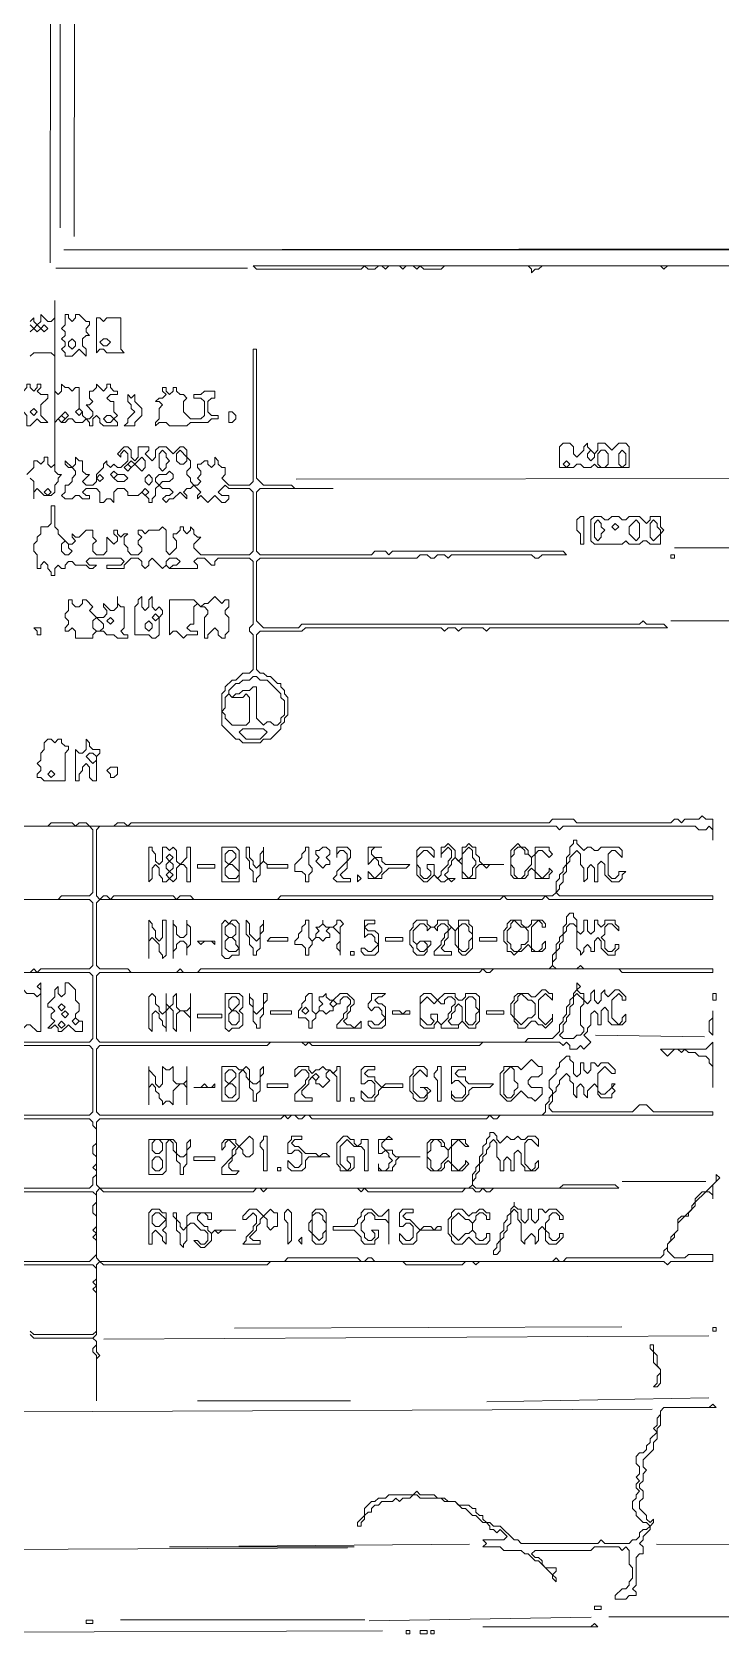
# Model space of a CAD drawing. Extents: x 10 to 1971, y 10 to 1392.
# Drawn here: x 282.5 to 480.4, y 15 to 475.1 of the extents above; entities that cross this region are included whole.
import ezdxf

# ---------------------------------------------------------------- set-up
doc = ezdxf.new("R2010")
doc.units = 0
for name, color, linetype, lineweight in [('TEXT_FALLBACK_OUTLINE', 2, 'Continuous', 0), ('TRACE_CURVE', 6, 'Continuous', 0), ('TRACE_STRAIGHT', 5, 'Continuous', 0), ('TRACE_TEXT_SYMBOL', 6, 'Continuous', 0)]:
    doc.layers.add(name, color=color, linetype=linetype, lineweight=lineweight)

msp = doc.modelspace()

# ---------------------------------------------------------------- linework, layer by layer
at = {"layer": 'TEXT_FALLBACK_OUTLINE', "color": 2}
for points in [[(292, 394), (292, 391), (291, 390), (292, 389), (292, 388), (291, 387), (292, 386), (292, 385), (291, 384), (292, 383), (292, 382), (294, 382), (296, 384), (298, 382), (298, 384), (297, 385), (297, 387), (298, 388), (299, 388), (298, 389), (298, 390), (299, 391), (299, 392), (298, 392), (296, 394), (295, 394), (295, 393), (294, 392), (293, 393), (293, 394)], [(293, 386), (294, 387), (295, 386), (295, 385), (294, 384), (293, 385)], [(281, 374), (281, 373), (280, 372), (280, 366), (281, 365), (281, 362), (282, 362), (284, 364), (285, 363), (287, 363), (285, 365), (285, 368), (287, 370), (287, 371), (285, 371), (284, 372), (285, 373), (285, 374), (284, 374), (284, 373), (283, 372), (282, 373), (282, 374)], [(282, 366), (283, 367), (284, 366), (283, 365)], [(435, 357), (434, 356), (434, 350), (438, 350), (439, 351), (440, 351), (441, 350), (443, 350), (444, 351), (445, 350), (454, 350), (454, 356), (453, 357), (451, 357), (449, 355), (447, 357), (445, 357), (445, 355), (444, 354), (442, 356), (442, 357), (441, 356), (441, 355), (439, 353), (438, 354), (438, 356), (437, 357)], [(442, 354), (443, 355), (444, 354), (444, 353), (443, 352), (442, 353)], [(445, 354), (446, 355), (447, 355), (448, 354), (448, 351), (447, 350), (446, 350), (445, 351)], [(451, 354), (452, 355), (453, 354), (453, 351), (452, 350), (451, 351)], [(435, 351), (436, 352), (437, 351), (436, 350)], [(440, 336), (439, 335), (439, 332), (440, 331), (440, 328), (441, 328), (441, 336)], [(444, 336), (443, 335), (443, 329), (444, 328), (452, 328), (453, 329), (454, 328), (457, 328), (458, 329), (459, 329), (460, 328), (463, 328), (463, 331), (464, 332), (463, 333), (463, 336), (460, 336), (460, 335), (459, 334), (457, 336), (454, 336), (453, 335), (452, 335), (451, 336), (449, 336), (448, 335), (447, 335), (446, 336)], [(444, 334), (445, 335), (446, 334), (446, 333), (447, 332), (446, 331), (446, 330), (445, 329), (444, 330)], [(449, 333), (450, 334), (451, 333), (450, 332)], [(456, 335), (457, 334), (457, 330), (456, 329), (454, 331), (454, 333)], [(460, 334), (461, 335), (462, 334), (462, 333), (463, 332), (463, 331), (461, 329), (460, 330)], [(466, 325), (467, 325), (467, 324), (466, 324)], [(307, 313), (307, 310), (306, 309), (305, 309), (303, 311), (303, 310), (304, 309), (304, 308), (303, 307), (301, 307), (299, 309), (300, 310), (298, 312), (297, 312), (297, 311), (296, 310), (295, 310), (294, 311), (294, 312), (293, 312), (293, 309), (292, 308), (292, 307), (293, 306), (293, 305), (292, 304), (292, 303), (293, 303), (294, 304), (295, 303), (295, 301), (300, 301), (300, 302), (301, 303), (303, 303), (304, 302), (306, 302), (307, 301), (310, 301), (310, 302), (309, 302), (308, 303), (309, 304), (309, 310), (308, 310), (307, 311)], [(314, 313), (313, 312), (313, 311), (312, 310), (312, 302), (316, 302), (317, 301), (318, 301), (319, 302), (319, 307), (320, 308), (320, 309), (319, 310), (318, 309), (317, 310), (317, 313), (316, 312), (316, 310), (315, 309), (314, 310)], [(335, 313), (333, 311), (332, 311), (331, 310), (329, 312), (322, 312), (322, 302), (323, 303), (324, 303), (326, 301), (327, 302), (330, 302), (330, 303), (328, 303), (327, 304), (328, 305), (329, 305), (329, 310), (330, 311), (331, 310), (332, 310), (333, 309), (333, 308), (332, 307), (332, 301), (333, 301), (333, 302), (335, 304), (336, 303), (336, 302), (337, 301), (338, 301), (338, 302), (339, 303), (339, 307), (338, 308), (338, 309), (339, 310), (339, 312), (338, 312), (337, 311)], [(283, 304), (284, 303), (284, 302), (285, 302), (285, 304)], [(300, 306), (301, 307), (303, 305), (303, 304), (302, 303), (301, 303), (300, 304)], [(304, 306), (305, 307), (306, 306), (305, 305)], [(315, 305), (316, 306), (317, 305), (317, 304), (316, 303), (315, 304)], [(317, 307), (318, 308), (319, 307), (318, 306)], [(287, 272), (286, 271), (286, 269), (285, 268), (285, 266), (284, 265), (285, 264), (285, 263), (284, 262), (284, 261), (285, 261), (286, 260), (292, 260), (292, 268), (293, 269), (293, 270), (292, 270), (291, 271), (291, 272), (290, 272), (289, 271), (288, 272)], [(298, 272), (298, 269), (297, 268), (296, 268), (295, 269), (295, 260), (296, 260), (296, 262), (297, 263), (297, 264), (298, 265), (299, 264), (299, 261), (300, 260), (301, 260), (301, 267), (302, 268), (302, 269), (300, 269), (299, 270), (299, 271)], [(298, 267), (299, 268), (300, 268), (301, 267), (301, 266), (300, 265)], [(287, 262), (288, 263), (289, 262), (288, 261)], [(305, 264), (304, 263), (305, 262), (305, 261), (306, 261), (307, 262), (307, 264)], [(316, 241), (316, 231), (317, 232), (317, 235), (318, 236), (319, 235), (319, 233), (320, 232), (320, 231), (321, 231), (322, 232), (323, 231), (324, 232), (324, 235), (325, 236), (326, 236), (327, 235), (327, 231), (328, 231), (328, 241), (327, 241), (327, 238), (325, 236), (324, 237), (324, 240), (323, 241), (322, 240), (321, 241), (320, 241), (320, 237), (319, 236), (318, 237), (318, 239), (317, 240), (317, 241)], [(337, 241), (337, 231), (342, 231), (342, 240), (341, 241)], [(338, 239), (339, 240), (340, 240), (341, 239), (341, 238), (339, 236), (338, 237)], [(344, 241), (344, 238), (345, 237), (345, 235), (346, 234), (346, 231), (347, 231), (347, 232), (348, 233), (348, 236), (349, 237), (350, 236), (350, 235), (356, 235), (356, 236), (350, 236), (349, 237), (349, 241), (349, 240), (348, 239), (348, 236), (347, 235), (346, 236), (346, 237), (345, 238), (345, 241)], [(361, 241), (361, 240), (360, 239), (360, 238), (358, 236), (358, 234), (360, 234), (361, 233), (361, 231), (362, 231), (362, 233), (363, 234), (363, 235), (362, 236), (362, 241)], [(366, 241), (365, 240), (364, 240), (364, 239), (365, 238), (364, 237), (366, 235), (367, 236), (368, 236), (368, 237), (367, 238), (368, 239), (368, 240), (367, 241)], [(370, 241), (370, 238), (370, 239), (371, 240), (372, 240), (373, 239), (373, 237), (370, 234), (370, 233), (369, 232), (370, 231), (374, 231), (374, 232), (372, 232), (371, 233), (373, 235), (373, 237), (374, 238), (374, 240), (373, 241)], [(379, 241), (379, 236), (381, 238), (382, 237), (382, 236), (383, 235), (383, 234), (381, 232), (379, 234), (379, 232), (383, 232), (383, 233), (385, 235), (390, 235), (391, 236), (384, 236), (383, 237), (383, 238), (381, 238), (380, 239), (380, 240), (381, 241), (383, 241)], [(408, 241), (409, 240), (409, 238), (410, 237), (410, 236), (409, 235), (409, 233), (408, 232), (406, 234), (406, 239)], [(422, 242), (420, 240), (420, 233), (421, 232), (424, 232), (425, 233), (425, 234), (426, 235), (427, 234), (427, 232), (431, 232), (431, 233), (432, 234), (431, 235), (431, 234), (429, 232), (427, 234), (427, 239), (428, 240), (429, 240), (431, 238), (432, 239), (431, 240), (431, 241), (427, 241), (427, 239), (426, 238), (425, 239), (425, 240), (424, 241), (423, 241)], [(421, 240), (422, 241), (423, 241), (424, 240), (424, 239), (425, 239), (426, 238), (426, 236), (424, 234), (424, 233), (423, 232), (422, 232), (421, 233), (421, 235), (420, 236), (420, 238), (421, 239)], [(321, 238), (322, 239), (323, 238), (322, 237)], [(321, 236), (322, 237), (323, 236), (323, 235), (322, 234), (321, 235)], [(330, 236), (330, 235), (335, 235), (335, 236)], [(338, 235), (339, 236), (340, 236), (342, 234), (342, 233), (341, 232), (339, 232), (338, 233)], [(321, 233), (322, 234), (323, 233), (322, 232)], [(376, 233), (376, 231), (377, 232)], [(316, 220), (316, 209), (316, 214), (317, 215), (319, 213), (319, 211), (320, 210), (320, 209), (321, 210), (321, 220), (320, 220), (320, 215), (319, 214), (318, 215), (318, 217), (317, 218), (317, 219)], [(323, 220), (323, 209), (323, 211), (324, 212), (324, 213), (325, 214), (326, 214), (327, 213), (327, 210), (327, 212), (328, 213), (328, 218), (327, 219), (327, 220), (327, 216), (326, 215), (325, 215), (324, 216), (324, 218), (323, 219)], [(338, 220), (337, 219), (337, 210), (338, 209), (339, 209), (340, 210), (342, 210), (342, 219), (341, 220), (340, 220), (339, 219)], [(338, 218), (339, 219), (340, 219), (341, 218), (341, 216), (340, 215), (339, 215), (338, 216)], [(344, 220), (344, 216), (345, 215), (345, 213), (346, 212), (346, 210), (347, 210), (347, 211), (348, 212), (348, 216), (349, 217), (349, 220), (349, 219), (348, 218), (348, 215), (347, 214), (345, 216), (345, 219)], [(361, 220), (361, 219), (360, 218), (360, 217), (359, 216), (359, 215), (358, 214), (358, 213), (360, 213), (361, 212), (361, 210), (362, 210), (362, 212), (363, 213), (363, 214), (364, 215), (365, 215), (366, 214), (367, 215), (368, 215), (368, 216), (367, 217), (368, 218), (369, 218), (371, 216), (371, 214), (370, 213), (370, 212), (371, 211), (371, 210), (371, 218), (372, 219), (371, 220), (370, 220), (370, 219), (369, 218), (367, 218), (366, 219), (366, 220), (366, 219), (365, 218), (364, 218), (365, 217), (364, 216), (364, 215), (363, 214), (362, 215), (362, 220)], [(378, 220), (378, 215), (379, 216), (380, 216), (381, 215), (381, 214), (382, 213), (380, 211), (379, 211), (378, 212), (377, 212), (377, 211), (378, 210), (381, 210), (382, 211), (382, 216), (381, 217), (379, 217), (378, 218), (379, 219), (381, 219), (381, 220)], [(405, 218), (406, 219), (407, 219), (408, 218), (408, 217), (409, 216), (409, 215), (408, 214), (408, 212), (407, 211), (406, 211), (405, 212)], [(420, 220), (419, 219), (419, 218), (418, 217), (418, 214), (419, 213), (419, 211), (420, 211), (421, 210), (422, 211), (423, 211), (425, 213), (426, 212), (426, 211), (429, 211), (430, 212), (430, 214), (429, 213), (429, 212), (428, 211), (427, 211), (426, 212), (426, 218), (428, 220), (429, 219), (429, 218), (430, 218), (430, 219), (429, 220), (426, 220), (426, 219), (425, 218), (424, 218), (423, 219), (423, 220)], [(420, 219), (421, 220), (423, 218), (424, 218), (425, 217), (425, 214), (424, 213), (423, 213), (423, 212), (422, 211), (421, 211), (420, 212), (420, 213), (419, 214), (419, 217), (420, 218)], [(330, 214), (331, 213), (332, 214), (334, 214), (335, 213), (335, 214)], [(338, 214), (339, 215), (340, 215), (341, 214), (341, 213), (342, 212), (341, 211), (339, 211), (338, 212)], [(351, 215), (350, 214), (356, 214), (356, 215)], [(384, 215), (384, 214), (389, 214), (389, 215)], [(393, 213), (394, 214), (395, 214), (396, 213), (396, 212), (395, 211), (394, 211), (393, 212)], [(411, 215), (411, 214), (416, 214), (416, 215)], [(374, 211), (374, 210), (375, 210), (375, 211)], [(280, 202), (280, 201), (279, 200), (278, 200), (278, 198), (277, 197), (277, 195), (278, 194), (278, 189), (279, 189), (280, 188), (280, 189), (281, 190), (282, 190), (284, 188), (285, 188), (285, 202), (284, 201), (285, 200), (285, 199), (284, 198), (283, 199), (281, 199), (280, 200)], [(292, 202), (292, 199), (291, 198), (290, 199), (290, 201), (289, 200), (289, 198), (287, 196), (287, 195), (288, 195), (289, 194), (288, 193), (288, 192), (289, 191), (287, 189), (288, 189), (289, 190), (290, 189), (290, 188), (291, 188), (293, 190), (295, 188), (297, 188), (297, 191), (296, 191), (295, 192), (295, 193), (296, 194), (296, 196), (295, 197), (295, 200), (293, 202)], [(317, 199), (316, 198), (316, 189), (317, 188), (317, 193), (318, 194), (319, 193), (319, 192), (320, 191), (320, 190), (321, 189), (321, 188), (321, 194), (322, 195), (323, 194), (323, 189), (324, 188), (324, 193), (325, 194), (326, 194), (328, 192), (328, 188), (328, 199), (328, 195), (327, 194), (325, 194), (324, 195), (324, 199), (323, 198), (323, 196), (322, 195), (321, 196), (321, 199), (321, 194), (320, 193), (319, 194), (319, 195), (318, 196), (318, 198)], [(338, 199), (338, 189), (339, 188), (340, 189), (342, 189), (343, 190), (343, 193), (342, 194), (343, 195), (343, 198), (342, 199)], [(339, 197), (340, 198), (341, 198), (342, 197), (342, 196), (340, 194), (339, 195)], [(345, 199), (345, 196), (346, 195), (346, 191), (347, 190), (347, 189), (348, 189), (348, 192), (349, 193), (349, 196), (350, 197), (350, 199), (349, 199), (349, 195), (347, 193), (346, 194), (346, 197), (345, 198)], [(362, 199), (361, 198), (361, 197), (360, 196), (360, 195), (359, 194), (359, 192), (361, 192), (362, 191), (362, 189), (363, 189), (363, 191), (364, 192), (364, 193), (365, 194), (366, 194), (367, 193), (368, 194), (369, 194), (369, 195), (370, 196), (371, 196), (371, 197), (372, 198), (373, 198), (374, 197), (374, 196), (373, 195), (373, 194), (372, 193), (372, 192), (370, 190), (370, 189), (377, 189), (377, 191), (375, 189), (374, 190), (373, 190), (372, 191), (373, 192), (373, 193), (374, 194), (374, 195), (375, 196), (375, 197), (373, 199), (371, 199), (369, 197), (368, 197), (367, 198), (367, 199), (366, 198), (365, 198), (365, 197), (366, 196), (365, 195), (365, 194), (364, 193), (363, 194), (363, 199)], [(380, 199), (380, 197), (379, 196), (379, 195), (380, 194), (381, 195), (382, 195), (383, 194), (383, 193), (384, 192), (382, 190), (381, 190), (380, 191), (379, 191), (379, 190), (380, 189), (383, 189), (384, 190), (384, 195), (383, 196), (382, 196), (381, 197), (382, 198), (383, 198), (384, 199)], [(395, 199), (394, 198), (394, 190), (395, 189), (398, 189), (398, 190), (399, 191), (400, 190), (400, 189), (405, 189), (405, 190), (406, 191), (408, 189), (410, 189), (410, 190), (411, 191), (411, 198), (410, 199), (407, 199), (407, 198), (406, 197), (405, 197), (404, 198), (404, 199), (401, 199), (399, 197), (397, 199)], [(396, 198), (398, 196), (399, 197), (400, 196), (401, 196), (401, 197), (402, 198), (403, 198), (404, 197), (404, 196), (403, 195), (403, 194), (402, 193), (402, 192), (400, 190), (399, 191), (399, 193), (397, 193), (397, 192), (398, 191), (397, 190), (396, 190), (394, 192), (394, 196)], [(407, 197), (408, 198), (409, 198), (410, 197), (410, 195), (411, 194), (410, 193), (410, 191), (409, 190), (408, 190), (407, 191)], [(429, 200), (427, 198), (426, 198), (425, 199), (422, 199), (421, 198), (421, 197), (420, 196), (420, 193), (421, 192), (421, 191), (422, 190), (422, 189), (424, 189), (426, 191), (427, 191), (428, 190), (429, 190), (430, 189), (432, 191), (432, 193), (432, 192), (430, 190), (428, 192), (428, 197), (430, 199), (432, 197), (432, 199), (431, 199), (430, 200)], [(422, 198), (423, 199), (425, 197), (426, 197), (427, 196), (427, 193), (426, 192), (425, 192), (423, 190), (421, 192), (421, 196), (422, 197)], [(290, 195), (291, 196), (292, 195), (291, 194)], [(291, 193), (292, 194), (293, 193), (292, 192)], [(339, 193), (340, 194), (341, 194), (342, 193), (342, 191), (341, 190), (340, 190), (339, 191)], [(351, 194), (351, 193), (357, 193), (357, 194)], [(360, 194), (361, 195), (362, 194), (361, 193)], [(368, 196), (369, 197), (370, 196), (369, 195)], [(386, 194), (386, 193), (391, 193), (391, 194), (390, 194), (389, 193), (388, 194)], [(404, 195), (405, 196), (406, 195), (406, 191), (405, 190), (403, 190), (402, 191), (403, 192), (403, 193), (404, 194)], [(413, 194), (413, 193), (418, 193), (418, 194)], [(290, 190), (291, 191), (292, 190), (291, 189)], [(294, 191), (295, 192), (296, 191), (295, 190)], [(330, 193), (337, 193), (337, 192), (330, 192)], [(478, 185), (476, 183), (463, 183), (465, 181), (467, 183), (468, 183), (469, 182), (470, 183), (471, 182), (473, 182), (474, 181), (476, 181), (477, 180), (477, 179), (478, 178), (478, 172)], [(426, 180), (423, 177), (422, 178), (418, 178), (418, 177), (417, 176), (417, 170), (419, 168), (420, 168), (423, 171), (425, 169), (426, 169), (427, 168), (429, 170), (429, 172), (426, 172), (425, 173), (425, 174), (426, 175), (428, 175), (429, 176), (429, 178), (428, 178)], [(316, 178), (316, 167), (316, 172), (317, 173), (318, 172), (318, 171), (319, 170), (319, 169), (320, 168), (320, 167), (321, 168), (322, 168), (323, 167), (323, 171), (325, 173), (326, 173), (327, 172), (327, 167), (327, 178), (327, 174), (326, 173), (324, 173), (323, 174), (323, 178), (322, 177), (321, 177), (320, 178), (320, 173), (319, 172), (318, 173), (318, 175), (316, 177)], [(337, 178), (337, 168), (341, 168), (342, 169), (342, 176), (343, 177), (344, 176), (344, 175), (345, 174), (345, 172), (346, 171), (346, 168), (347, 168), (347, 170), (348, 171), (348, 175), (349, 176), (349, 178), (348, 177), (348, 174), (347, 173), (346, 173), (345, 174), (345, 177), (344, 178), (343, 177), (342, 177), (341, 178)], [(338, 176), (339, 177), (340, 177), (341, 176), (341, 175), (339, 173), (338, 174)], [(359, 178), (358, 177), (358, 175), (360, 177), (361, 177), (362, 176), (362, 175), (361, 174), (361, 173), (358, 170), (358, 168), (363, 168), (363, 169), (361, 169), (360, 170), (360, 171), (362, 173), (362, 174), (363, 175), (364, 174), (364, 173), (365, 173), (366, 172), (368, 174), (367, 175), (367, 176), (368, 177), (370, 175), (370, 168), (371, 168), (371, 178), (370, 178), (370, 177), (369, 176), (368, 177), (367, 177), (366, 178), (365, 177), (364, 177), (363, 176), (362, 177), (362, 178)], [(363, 175), (364, 176), (365, 175), (364, 174)], [(378, 178), (377, 177), (377, 173), (378, 173), (379, 174), (380, 174), (381, 173), (381, 170), (380, 169), (379, 169), (377, 171), (377, 169), (378, 168), (381, 168), (381, 169), (382, 170), (382, 171), (383, 172), (389, 172), (389, 173), (384, 173), (383, 172), (381, 174), (381, 175), (379, 175), (378, 176), (379, 177), (381, 177), (381, 178)], [(393, 178), (392, 177), (392, 176), (391, 175), (391, 171), (392, 170), (392, 169), (393, 168), (395, 168), (396, 169), (396, 170), (397, 171), (396, 172), (394, 172), (395, 172), (396, 171), (396, 170), (395, 169), (394, 169), (392, 171), (392, 175), (394, 177), (396, 175), (396, 177), (395, 178)], [(399, 178), (399, 177), (398, 176), (398, 175), (399, 174), (399, 168), (400, 168), (400, 178)], [(403, 178), (403, 173), (404, 174), (405, 174), (407, 172), (407, 170), (406, 169), (404, 169), (403, 170), (403, 171), (403, 169), (404, 168), (406, 168), (408, 170), (408, 171), (409, 172), (414, 172), (415, 173), (408, 173), (407, 174), (407, 175), (405, 175), (404, 176), (405, 177), (407, 177), (407, 178)], [(420, 178), (421, 177), (421, 174), (422, 173), (422, 172), (421, 171), (421, 170), (420, 169), (419, 169), (418, 170), (418, 176)], [(332, 173), (331, 172), (329, 172), (335, 172), (335, 173), (334, 172), (333, 172)], [(338, 172), (339, 173), (340, 173), (341, 172), (341, 170), (340, 169), (339, 169), (338, 170)], [(350, 173), (350, 172), (356, 172), (356, 173)], [(374, 169), (374, 168), (375, 168), (375, 169)], [(316, 157), (316, 147), (320, 147), (321, 148), (321, 156), (322, 157), (323, 156), (323, 154), (324, 153), (324, 151), (325, 150), (325, 147), (326, 147), (326, 149), (327, 150), (327, 154), (328, 155), (328, 157), (327, 156), (327, 153), (326, 152), (325, 152), (324, 153), (324, 156), (323, 157)], [(317, 156), (318, 157), (319, 157), (320, 156), (320, 154), (319, 153), (318, 153), (317, 154)], [(345, 158), (342, 155), (341, 156), (341, 157), (338, 157), (337, 156), (337, 154), (338, 155), (338, 156), (339, 157), (341, 155), (340, 154), (340, 152), (337, 149), (337, 147), (341, 147), (342, 148), (340, 148), (339, 149), (339, 150), (340, 151), (340, 152), (341, 153), (341, 154), (342, 155), (343, 154), (343, 153), (344, 152), (345, 152), (346, 153), (346, 157)], [(349, 158), (349, 157), (348, 156), (348, 155), (349, 154), (349, 148), (350, 148), (350, 158)], [(357, 158), (357, 157), (356, 156), (356, 153), (357, 153), (358, 154), (359, 154), (360, 153), (360, 150), (359, 149), (358, 149), (356, 151), (356, 149), (357, 148), (360, 148), (361, 149), (361, 151), (362, 152), (368, 152), (367, 153), (366, 153), (365, 152), (364, 153), (361, 153), (359, 155), (358, 155), (357, 156), (358, 157), (360, 157), (360, 158)], [(372, 158), (370, 156), (370, 150), (371, 149), (371, 148), (374, 148), (375, 149), (375, 152), (373, 152), (373, 151), (374, 150), (374, 149), (373, 148), (371, 150), (371, 155), (373, 157), (375, 155), (377, 155), (378, 154), (378, 148), (379, 148), (379, 157), (377, 157), (377, 156), (376, 155), (375, 156), (375, 157), (374, 157), (373, 158)], [(385, 158), (384, 157), (382, 157), (382, 153), (383, 153), (384, 154), (385, 153), (385, 152), (386, 151), (385, 150), (385, 149), (384, 148), (383, 148), (382, 149), (382, 150), (382, 148), (386, 148), (386, 149), (387, 150), (387, 151), (388, 152), (394, 152), (387, 152), (386, 153), (386, 154), (384, 154), (383, 155), (383, 156), (384, 157), (386, 157)], [(397, 157), (396, 156), (396, 149), (397, 148), (400, 148), (401, 149), (401, 150), (402, 151), (403, 150), (403, 148), (406, 148), (408, 150), (407, 151), (407, 150), (405, 148), (403, 150), (403, 155), (405, 157), (407, 155), (408, 155), (407, 156), (407, 157), (403, 157), (403, 155), (402, 154), (401, 155), (401, 156), (400, 157)], [(397, 156), (398, 157), (399, 157), (400, 156), (400, 155), (401, 155), (402, 154), (402, 152), (400, 150), (400, 149), (399, 148), (398, 148), (397, 149), (397, 151), (396, 152), (396, 153), (397, 154)], [(317, 151), (318, 152), (319, 152), (320, 151), (320, 149), (319, 148), (318, 148), (317, 149)], [(329, 152), (329, 151), (335, 151), (335, 152)], [(353, 149), (353, 148), (354, 148), (354, 149)], [(317, 137), (316, 136), (316, 127), (317, 127), (317, 130), (318, 131), (320, 129), (320, 128), (321, 127), (321, 130), (320, 131), (321, 132), (321, 136), (320, 136), (319, 137)], [(317, 135), (318, 136), (319, 136), (321, 134), (319, 132), (318, 132), (317, 133)], [(323, 136), (323, 135), (324, 134), (324, 131), (325, 130), (325, 127), (326, 126), (326, 127), (327, 128), (327, 132), (328, 133), (329, 133), (331, 131), (332, 131), (333, 130), (333, 128), (332, 127), (331, 127), (330, 128), (329, 128), (331, 126), (332, 126), (334, 128), (334, 130), (335, 131), (336, 130), (337, 131), (341, 131), (335, 131), (334, 130), (333, 131), (333, 132), (332, 132), (330, 134), (330, 135), (331, 136), (332, 136), (333, 135), (333, 134), (334, 134), (334, 136), (328, 136), (327, 135), (327, 132), (326, 131), (325, 132), (325, 133), (324, 134), (324, 136)], [(345, 137), (343, 135), (343, 134), (344, 134), (346, 136), (347, 135), (347, 133), (346, 132), (346, 131), (344, 129), (344, 128), (343, 127), (348, 127), (348, 128), (346, 128), (345, 129), (347, 131), (347, 132), (348, 133), (348, 134), (349, 135), (350, 134), (350, 132), (351, 131), (352, 132), (353, 132), (353, 136), (352, 136), (351, 137), (349, 135), (347, 137)], [(356, 137), (355, 136), (355, 134), (356, 133), (356, 127), (357, 128), (357, 136)], [(364, 137), (363, 136), (363, 134), (362, 133), (362, 131), (363, 130), (363, 128), (364, 127), (366, 127), (367, 128), (367, 136), (366, 137)], [(363, 135), (364, 136), (365, 136), (366, 135), (366, 134), (367, 133), (367, 131), (366, 130), (366, 129), (365, 128), (363, 130)], [(378, 137), (377, 136), (377, 135), (376, 134), (376, 133), (375, 132), (369, 132), (369, 131), (375, 131), (377, 129), (377, 128), (378, 127), (381, 127), (381, 128), (382, 129), (382, 131), (380, 131), (381, 130), (381, 129), (380, 128), (379, 128), (378, 129), (378, 130), (377, 131), (377, 133), (378, 134), (378, 135), (379, 136), (380, 136), (381, 135), (381, 134), (384, 134), (385, 133), (385, 127), (385, 137), (383, 135), (382, 135), (380, 137)], [(389, 137), (388, 136), (388, 132), (389, 132), (390, 133), (391, 133), (392, 132), (392, 129), (391, 128), (390, 128), (388, 130), (388, 128), (389, 127), (392, 127), (393, 128), (393, 130), (394, 131), (400, 131), (400, 132), (399, 132), (398, 131), (397, 132), (395, 132), (394, 131), (391, 134), (390, 134), (389, 135), (390, 136), (392, 136), (392, 137)], [(404, 137), (403, 136), (403, 135), (402, 134), (402, 130), (403, 129), (403, 128), (404, 127), (406, 127), (408, 129), (410, 127), (413, 127), (414, 128), (414, 130), (413, 130), (413, 129), (412, 128), (411, 128), (410, 129), (410, 130), (409, 131), (409, 133), (410, 134), (410, 135), (411, 136), (412, 136), (413, 135), (413, 134), (414, 134), (414, 136), (413, 136), (412, 137), (411, 137), (410, 136), (409, 136), (408, 135), (406, 137)], [(405, 136), (407, 134), (408, 134), (409, 133), (409, 131), (408, 130), (407, 130), (405, 128), (403, 130), (403, 134)], [(360, 129), (359, 128), (360, 127)]]:
    msp.add_lwpolyline(points, close=True, dxfattribs=at)
for points in [[(402, 242), (401, 241), (400, 241), (400, 238), (400, 239), (402, 241), (403, 240), (403, 238), (402, 237), (402, 236), (400, 234), (400, 233), (399, 232), (398, 233), (398, 236), (396, 236), (396, 235), (397, 234), (397, 233), (396, 232), (395, 232), (394, 233), (394, 235), (393, 236), (393, 238), (395, 240), (396, 240), (398, 238), (398, 240), (397, 241), (394, 241), (393, 240), (393, 233), (395, 231), (396, 231), (398, 233), (400, 231), (401, 231), (402, 232), (403, 231), (404, 232), (402, 232), (401, 233), (402, 234), (402, 235), (403, 236), (403, 237), (404, 238), (406, 236), (406, 232), (410, 232), (410, 235), (411, 236), (412, 236), (413, 235), (414, 236), (418, 236), (412, 236), (411, 237), (411, 238), (410, 239), (410, 241), (409, 241), (408, 242)], [(408, 242), (407, 241), (406, 241), (406, 238), (405, 237), (404, 238), (404, 240), (402, 242)], [(393, 220), (392, 219), (392, 218), (391, 217), (391, 213), (392, 212), (392, 211), (393, 210), (395, 210), (396, 211), (396, 212), (397, 213), (397, 214), (394, 214), (393, 213), (392, 214), (392, 217), (394, 219), (395, 219), (396, 218), (396, 217), (397, 218), (398, 218), (399, 217), (399, 218), (400, 219), (401, 219), (402, 218), (402, 217), (401, 216), (401, 215), (400, 214), (400, 213), (398, 211), (398, 210), (403, 210), (403, 211), (401, 211), (400, 212), (401, 213), (401, 214), (402, 215), (402, 217), (403, 218), (404, 217), (404, 213), (405, 212), (405, 211), (406, 210), (407, 210), (409, 212), (409, 218), (408, 219), (408, 220), (405, 220), (405, 218), (404, 217), (402, 219), (402, 220), (399, 220), (399, 219), (398, 218), (397, 218), (396, 219)], [(396, 219), (396, 220), (393, 220)], [(421, 139), (421, 138), (420, 137), (420, 136), (419, 135), (419, 134), (418, 133), (418, 131), (417, 130), (417, 128), (416, 127), (416, 126), (415, 125), (415, 124), (416, 124), (417, 125), (417, 128), (418, 129), (418, 130), (419, 131), (419, 132), (420, 133), (420, 136), (421, 137), (422, 136), (422, 134), (423, 133), (423, 128), (424, 127), (424, 128), (426, 130), (427, 129), (427, 127), (428, 128), (428, 131), (429, 132), (430, 131), (430, 128), (431, 127), (433, 127), (435, 129), (435, 130), (434, 130), (434, 129), (433, 128), (432, 128), (431, 129), (431, 130), (430, 131), (430, 133), (431, 134), (431, 135), (432, 136), (433, 136), (434, 135), (434, 134), (435, 134), (435, 135), (433, 137), (431, 137), (430, 136), (429, 137), (428, 137), (428, 134)], [(428, 134), (427, 133), (426, 134), (426, 137), (425, 137), (425, 134), (424, 133), (423, 134), (423, 137), (422, 137), (421, 138), (421, 139)]]:
    msp.add_lwpolyline(points, dxfattribs=at)
at = {"layer": 'TRACE_CURVE', "color": 6}
for points in [[(346, 384), (346, 346), (345, 345), (339, 345), (337, 347), (338, 348), (338, 350), (337, 350), (336, 351), (336, 352), (335, 353), (335, 351), (334, 350), (333, 351), (333, 352), (332, 352), (331, 351), (330, 351), (330, 350), (331, 349), (331, 348), (330, 347), (331, 346), (330, 345), (329, 345), (328, 346), (328, 347), (327, 348), (327, 349), (328, 350), (328, 352), (327, 353), (327, 355), (326, 356), (325, 356), (323, 354), (321, 356), (319, 356), (318, 355), (318, 353), (317, 352), (315, 354), (316, 355), (316, 356), (313, 356), (313, 353), (312, 352), (311, 353), (311, 355), (310, 356), (309, 356), (307, 354), (308, 353), (308, 354), (309, 355), (310, 354), (310, 352), (308, 350), (307, 350), (306, 351), (305, 350), (304, 351), (304, 352), (303, 351)], [(355, 286), (354, 287), (354, 288), (353, 288), (351, 290), (350, 290), (349, 291), (348, 291), (347, 292), (347, 302), (348, 303), (360, 303), (361, 304), (400, 304), (401, 303), (402, 304), (404, 304), (405, 303), (406, 304), (412, 304), (413, 303), (414, 304), (465, 304), (464, 305), (459, 305), (458, 306), (457, 305), (360, 305), (359, 304), (349, 304), (347, 306), (347, 323), (348, 324), (393, 324), (394, 325), (396, 325), (397, 324), (398, 324), (399, 325), (401, 325), (402, 324), (403, 325), (426, 325), (427, 324), (428, 324), (429, 325), (436, 325), (435, 326), (386, 326), (385, 325), (384, 326), (381, 326), (380, 325), (348, 325), (347, 326), (347, 343), (348, 344), (369, 344), (358, 344), (357, 345), (349, 345), (347, 347), (347, 384), (346, 384)], [(303, 351), (303, 350), (301, 348), (301, 346), (300, 345), (298, 345), (297, 346), (299, 348), (298, 348), (297, 349), (297, 352), (296, 352), (295, 353), (295, 351), (294, 350), (292, 352), (292, 351), (293, 350), (294, 350), (295, 349), (295, 348), (294, 347), (294, 346), (293, 345), (292, 345), (292, 343), (291, 342), (292, 341), (294, 341), (295, 342), (296, 342), (297, 341), (299, 341), (299, 342), (298, 342), (297, 343), (298, 344), (301, 344), (302, 343), (302, 340), (303, 340), (304, 341), (305, 341), (306, 340), (306, 343), (307, 344), (309, 344), (310, 343), (310, 342), (313, 342), (314, 343), (316, 341), (316, 340), (317, 340), (317, 341), (318, 342), (318, 344), (319, 345), (320, 344), (322, 344), (323, 343), (322, 342), (321, 342), (320, 341)], [(320, 341), (321, 340), (322, 341), (323, 341), (325, 343), (327, 341), (327, 342), (326, 343), (327, 344), (328, 344), (329, 345), (331, 343), (330, 342), (330, 341), (331, 342), (333, 340), (335, 342), (337, 340), (338, 340), (339, 341), (339, 342), (337, 342), (336, 343), (338, 345), (339, 344), (345, 344), (346, 343), (346, 326), (345, 325), (331, 325), (329, 327), (329, 328), (331, 330), (330, 330), (329, 331), (329, 332), (328, 333), (328, 332), (327, 331), (326, 332), (326, 333), (325, 333), (325, 332), (324, 331), (323, 331), (323, 330), (324, 329), (324, 327), (322, 325), (321, 326), (321, 332), (320, 333), (319, 332), (316, 332), (315, 331), (314, 332), (313, 332), (313, 331), (314, 330), (313, 329), (313, 328), (314, 327), (314, 326), (313, 325)], [(313, 325), (311, 325), (310, 326), (310, 327), (309, 328), (309, 330), (310, 331), (309, 331), (308, 330), (307, 331), (307, 332), (306, 332), (306, 331), (307, 330), (307, 329), (306, 328), (304, 330), (304, 326), (303, 325), (301, 325), (300, 326), (300, 328), (301, 329), (300, 330), (300, 332), (298, 332), (296, 330), (295, 330), (294, 331), (294, 330), (295, 329), (294, 328), (293, 328), (290, 331), (290, 332), (289, 333), (289, 339), (288, 339), (288, 334), (287, 333), (285, 333), (285, 331), (284, 330), (284, 329), (283, 328), (283, 326), (284, 325), (284, 321), (285, 321), (285, 322), (286, 323), (287, 322), (287, 321), (288, 320), (288, 319), (289, 319), (289, 321), (290, 322), (291, 321), (292, 321), (292, 322), (293, 323), (294, 323), (295, 322)], [(295, 322), (298, 322), (299, 321), (300, 321), (301, 322), (299, 322), (298, 323), (299, 324), (308, 324), (309, 323), (308, 322), (304, 322), (304, 321), (309, 321), (309, 322), (311, 324), (313, 324), (314, 323), (314, 322), (315, 321), (316, 322), (316, 323), (317, 324), (320, 321), (321, 322), (322, 321), (330, 321), (330, 322), (329, 323), (330, 324), (332, 324), (334, 322), (335, 322), (335, 323), (336, 324), (345, 324), (346, 323), (346, 305), (345, 304), (345, 303), (346, 302), (346, 292), (345, 291), (343, 291), (341, 289), (340, 289), (338, 287), (338, 286), (337, 285), (337, 276), (341, 272), (342, 272), (343, 271), (348, 271), (349, 272), (351, 272), (354, 275), (354, 276), (355, 277), (355, 278), (356, 279), (356, 284), (355, 285), (355, 286)], [(475, 250), (474, 249), (470, 249), (469, 248), (468, 249), (467, 249), (466, 248), (439, 248), (438, 249), (432, 249), (431, 248), (311, 248), (310, 247), (309, 248), (307, 248), (306, 247), (299, 247), (298, 248), (296, 248), (295, 247), (294, 248), (288, 248), (287, 247), (206, 247)], [(434, 246), (435, 247), (473, 247), (474, 246), (476, 246), (477, 247), (478, 246), (478, 243), (478, 249), (476, 249), (475, 250)], [(272, 247), (299, 247), (300, 246), (300, 228), (299, 227), (291, 227), (290, 226), (202, 226)], [(442, 232), (442, 235), (443, 236), (444, 235), (444, 231), (445, 231), (445, 236), (446, 237), (447, 236), (447, 233), (449, 231), (451, 231), (452, 232), (452, 233), (453, 234), (451, 234), (451, 233), (450, 232), (449, 232), (448, 233), (448, 239), (449, 240), (450, 240), (452, 238), (452, 240), (451, 241), (446, 241), (445, 240), (444, 240), (443, 241), (442, 241), (441, 240), (439, 242), (439, 243), (438, 243), (438, 242), (437, 241), (437, 239), (436, 238), (436, 236), (435, 235), (435, 234), (434, 233), (434, 232), (433, 231), (433, 228), (432, 227), (354, 227), (353, 226), (329, 226), (328, 227), (325, 227), (324, 226), (323, 227), (306, 227), (305, 226), (304, 227), (303, 227), (302, 226), (301, 227), (301, 246), (302, 247), (433, 247), (434, 246)], [(447, 220), (447, 219), (446, 218), (445, 219), (445, 220), (444, 220), (444, 217), (443, 216), (442, 217), (442, 220), (441, 220), (441, 217), (440, 216), (439, 217), (439, 220), (438, 221), (438, 222), (437, 222), (436, 221), (436, 219), (435, 218), (435, 216), (434, 215), (434, 214), (433, 213), (433, 211), (432, 210), (432, 207), (431, 206), (331, 206), (330, 205), (326, 205), (325, 206), (324, 205), (311, 205), (310, 206), (302, 206), (301, 207), (301, 225), (302, 226), (417, 226), (418, 227), (419, 226), (429, 226), (430, 227), (431, 226), (478, 226), (478, 227), (434, 227), (433, 228), (434, 229), (434, 230), (435, 231), (435, 233), (436, 234), (436, 236), (437, 237), (437, 238), (439, 240), (440, 239), (440, 236), (441, 235), (441, 231), (442, 232)], [(274, 226), (299, 226), (300, 225), (300, 207), (299, 206), (285, 206), (284, 205), (283, 206), (282, 205)], [(302, 185), (301, 186), (301, 204), (302, 205), (411, 205), (412, 206), (413, 205), (414, 205), (415, 206), (451, 206), (452, 205), (478, 205), (478, 206), (441, 206), (440, 207), (439, 206), (433, 206), (432, 207), (432, 208), (433, 209), (433, 211), (434, 212), (434, 213), (435, 214), (435, 216), (436, 217), (436, 218), (437, 219), (438, 219), (439, 218), (439, 212), (440, 211), (440, 210), (441, 211), (441, 212), (442, 213), (443, 212), (443, 211), (444, 211), (444, 214), (445, 215), (446, 214), (446, 212), (448, 210), (450, 210), (450, 211), (451, 212), (451, 213), (450, 213), (450, 212), (449, 211), (448, 211), (447, 212), (447, 214), (446, 215), (447, 216), (447, 218), (448, 219), (449, 219), (451, 217), (451, 218), (450, 219), (450, 220), (447, 220)], [(440, 184), (441, 183), (443, 185), (441, 187), (442, 188), (442, 189), (443, 190), (443, 193), (444, 194), (445, 193), (445, 190), (446, 190), (446, 194), (447, 195), (448, 194), (448, 191), (449, 190), (452, 190), (453, 191), (453, 193), (452, 192), (452, 191), (451, 190), (449, 192), (449, 197), (451, 199), (452, 198), (452, 197), (453, 197), (453, 198), (451, 200), (450, 200), (448, 198), (447, 199), (447, 200), (446, 199), (446, 197), (445, 196), (444, 197), (444, 200), (443, 199), (443, 197), (442, 196), (441, 197), (441, 199), (440, 199), (439, 200), (440, 201), (439, 202), (439, 200), (438, 199), (438, 198), (437, 197), (437, 196), (436, 195), (436, 193), (435, 192), (435, 191), (434, 190), (434, 188), (432, 186), (425, 186), (424, 185), (302, 185)], [(449, 169), (449, 170), (450, 171), (449, 172), (450, 173), (449, 173), (449, 172), (447, 170), (446, 170), (445, 171), (445, 176), (447, 178), (449, 176), (450, 176), (450, 177), (448, 179), (446, 179), (445, 178), (444, 179), (443, 179), (443, 177), (442, 176), (441, 177), (441, 179), (440, 179), (440, 176), (439, 175), (438, 176), (438, 179), (437, 180), (437, 181), (436, 181), (434, 179), (434, 178), (433, 177), (433, 176), (431, 174), (431, 172), (432, 171), (432, 170), (431, 169), (431, 168), (430, 167), (430, 165), (429, 164), (302, 164), (301, 165), (301, 183), (302, 184), (350, 184), (351, 185), (360, 185), (361, 184), (362, 185), (363, 184), (411, 184), (412, 185), (434, 185), (435, 184), (436, 185), (437, 184), (437, 183), (439, 183), (440, 184)], [(414, 159), (414, 158), (413, 157), (413, 156), (412, 155), (412, 153), (411, 152), (411, 150), (410, 149), (410, 148), (409, 147), (409, 144), (408, 143), (302, 143), (301, 144), (301, 162), (302, 163), (354, 163), (355, 164), (356, 163), (357, 164), (358, 164), (359, 163), (360, 163), (361, 164), (362, 164), (363, 163), (413, 163), (414, 164), (415, 163), (416, 163), (417, 164), (478, 164), (478, 165), (461, 165), (459, 167), (457, 167), (455, 165), (432, 165), (431, 166), (431, 167), (432, 168), (432, 170), (433, 171), (433, 172), (434, 173), (434, 174), (436, 176), (437, 175), (437, 174), (438, 173), (438, 170), (439, 169), (439, 172), (440, 173), (441, 172), (441, 170), (442, 169), (442, 171), (444, 173), (445, 172), (445, 170), (446, 169), (449, 169)], [(202, 163), (299, 163), (300, 162), (300, 161), (301, 160), (301, 156), (300, 155), (300, 153), (301, 152), (301, 150), (300, 149), (301, 148), (301, 147), (300, 146), (300, 144), (299, 143), (259, 143)], [(411, 142), (412, 143), (413, 142), (414, 142), (415, 143), (451, 143), (450, 144), (435, 144), (434, 143), (410, 143), (409, 144), (409, 145), (410, 146), (410, 147), (411, 148), (411, 150), (412, 151), (412, 152), (413, 153), (413, 154), (414, 155), (414, 156), (415, 157), (416, 156), (416, 152), (417, 151), (417, 148), (418, 148), (418, 151), (419, 152), (420, 151), (420, 148), (421, 148), (421, 153), (422, 154), (423, 153), (423, 150), (424, 149), (424, 148), (427, 148), (428, 149), (428, 151), (427, 150), (427, 149), (426, 148), (424, 150), (424, 156), (425, 157), (426, 157), (428, 155), (428, 157), (427, 158), (425, 158), (424, 157), (423, 157), (422, 158), (421, 157), (420, 157), (419, 158), (417, 156), (416, 157), (416, 158), (415, 159), (414, 159)], [(468, 131), (468, 133), (470, 135), (471, 135), (471, 136), (473, 138), (473, 139), (476, 142), (477, 142), (478, 141), (478, 140), (478, 144), (480, 146), (479, 147), (479, 145), (476, 142), (475, 142), (473, 140), (473, 139), (472, 138), (472, 137), (470, 135), (469, 135), (468, 134), (468, 131), (466, 129), (466, 128), (465, 127), (465, 126), (464, 125), (464, 124), (463, 123), (436, 123), (435, 122), (434, 122), (433, 123), (432, 122), (381, 122), (380, 123), (379, 123), (378, 122), (377, 122), (376, 123), (356, 123), (355, 122), (302, 122), (301, 123), (301, 142), (302, 143), (303, 142), (346, 142), (347, 143), (348, 143), (349, 142), (350, 143), (376, 143), (377, 142), (378, 143), (379, 142), (406, 142), (407, 143), (409, 143), (410, 142), (411, 142)], [(282, 101), (283, 100), (300, 100), (301, 99), (301, 98), (300, 97), (300, 96), (301, 95), (301, 82), (301, 94), (302, 95), (301, 96), (301, 99), (300, 100), (301, 101), (301, 121), (302, 122), (303, 121), (350, 121), (351, 122), (389, 122), (390, 121), (406, 121), (407, 122), (409, 122), (410, 121), (411, 122), (464, 122), (465, 121), (466, 122), (478, 122), (478, 124), (471, 124), (470, 123), (467, 123), (465, 125), (465, 127), (467, 129), (467, 130), (468, 131)], [(202, 121), (300, 121), (301, 120), (301, 117), (300, 116), (301, 115), (300, 114), (301, 113), (301, 102), (300, 101), (283, 101), (282, 102)]]:
    msp.add_lwpolyline(points, dxfattribs=at)
for points in [[(319, 354), (320, 355), (321, 354), (321, 353), (322, 352), (321, 351), (321, 350), (320, 349), (319, 350)], [(324, 354), (325, 355), (327, 353), (327, 352), (326, 351), (325, 351), (324, 352)], [(309, 350), (310, 351), (311, 350), (310, 349)], [(310, 351), (311, 352), (312, 351), (311, 350)], [(314, 353), (315, 352), (315, 350), (314, 349), (312, 351)], [(301, 347), (302, 348), (303, 347), (302, 346)], [(305, 348), (306, 349), (307, 348), (306, 347)], [(306, 347), (307, 348), (309, 348), (310, 347), (309, 346), (307, 346)], [(315, 347), (316, 348), (317, 347), (317, 346), (316, 345), (315, 346)], [(321, 348), (322, 349), (323, 348), (323, 347), (322, 346), (320, 346), (319, 345), (318, 346), (318, 347), (319, 348)], [(314, 343), (315, 344), (316, 343), (315, 342)], [(291, 328), (292, 329), (293, 328), (293, 327), (294, 326), (293, 325), (292, 325), (291, 326)], [(321, 323), (322, 324), (324, 324), (325, 323), (324, 322), (323, 322), (322, 321), (321, 322)], [(345, 289), (346, 290), (347, 290), (348, 289), (350, 289), (354, 285), (354, 284), (355, 283), (355, 279), (354, 278), (354, 277), (353, 276), (352, 276), (351, 277), (350, 277), (349, 276), (347, 278), (347, 287), (346, 287), (345, 286), (343, 286), (342, 285), (341, 285), (340, 284), (339, 285), (339, 286), (341, 288), (342, 288), (343, 289)], [(338, 284), (339, 285), (340, 284), (343, 284), (344, 285), (345, 284), (345, 277), (344, 276), (340, 276), (338, 278), (338, 279), (337, 280), (338, 281)], [(342, 274), (343, 275), (349, 275), (350, 274), (348, 272), (344, 272)], [(206, 204), (207, 205), (217, 205), (218, 204), (235, 204), (236, 205), (299, 205), (300, 204), (300, 186), (299, 185), (266, 185), (265, 184), (264, 185), (263, 185), (262, 184), (261, 185), (260, 184), (202, 184), (201, 185), (201, 203), (202, 204)], [(438, 198), (439, 199), (441, 197), (441, 196), (440, 195), (440, 190), (441, 189), (441, 188), (440, 187), (439, 187), (438, 186), (435, 186), (434, 187), (435, 188), (435, 190), (436, 191), (436, 192), (437, 193), (437, 195), (438, 196)], [(201, 183), (202, 184), (299, 184), (300, 183), (300, 165), (299, 164), (266, 164), (265, 163), (264, 164), (263, 164), (262, 163), (202, 163), (201, 164)], [(201, 141), (202, 142), (300, 142), (301, 141), (301, 139), (300, 138), (300, 136), (301, 135), (301, 132), (300, 131), (301, 130), (300, 129), (301, 128), (301, 124), (299, 122), (202, 122), (201, 123)]]:
    msp.add_lwpolyline(points, close=True, dxfattribs=at)
at = {"layer": 'TRACE_STRAIGHT', "color": 5}
for p, q in [((287.71, 408.87), (288.27, 846.37)), ((290.61, 418.88), (290.63, 690.12)), ((294.63, 416.37), (294.86, 591.38)), ((291.62, 412.58), (490.62, 412.6)), ((354.37, 412.62), (490.62, 412.89)), ((355.63, 412.65), (690.63, 412.75)), ((289.37, 407.3), (344.38, 407.28)), ((358.33, 346.68), (539.38, 346.9)), ((467, 327), (541, 327)), ((466, 306), (495, 306)), ((444.37, 186.95), (475.65, 186.49)), ((452, 145), (476, 145)), ((340.62, 102.86), (451.88, 103.17)), ((303.12, 99.72), (476.88, 100.64)), ((276.87, 78.77), (460.63, 79.58)), ((330, 82), (374, 82)), ((413.12, 81.67), (476.87, 82.81)), ((116.89, 38.49), (373.14, 39.72)), ((322, 40), (375, 40)), ((341.85, 40.25), (408.12, 40.82)), ((461.87, 40.75), (539.37, 40.67)), ((307.86, 19.06), (378.13, 19.02)), ((379.36, 18.79), (443.13, 19.83)), ((448.12, 19.94), (719.38, 19.7)), ((114.37, 15.04), (383.13, 15.88))]:
    msp.add_line(p, q, dxfattribs=at)
at = {"layer": 'TRACE_TEXT_SYMBOL', "color": 6}
for points in [[(346, 408), (347, 407), (377, 407), (378, 408), (379, 407), (381, 407), (382, 408), (383, 408), (384, 407), (385, 408), (388, 408), (389, 407), (390, 408), (392, 408), (393, 407), (394, 408), (395, 407), (400, 407), (401, 408), (425, 408), (426, 407), (426, 406), (427, 407), (428, 407), (429, 408), (463, 408), (464, 407), (465, 408), (487, 408)], [(301, 393), (301, 383), (302, 384), (303, 384), (304, 383), (309, 383), (308, 384), (308, 393), (304, 393), (303, 392), (302, 393)], [(283, 390), (284, 391), (285, 390), (284, 389)], [(285, 390), (286, 391), (287, 390), (286, 389)], [(302, 386), (303, 387), (304, 387), (305, 386), (304, 385), (303, 385)], [(320, 373), (320, 372), (321, 371), (320, 370), (319, 370), (318, 369), (319, 369), (320, 368), (319, 367), (319, 364), (318, 363), (318, 362), (319, 363), (321, 363), (322, 362), (327, 362), (328, 363), (333, 363), (334, 364), (336, 364), (336, 365), (334, 365), (333, 366), (333, 369), (334, 370), (335, 370), (335, 372), (332, 372), (331, 371), (329, 371), (329, 370), (331, 370), (332, 369), (332, 365), (331, 364), (328, 364), (326, 366), (326, 369), (327, 370), (326, 371), (325, 371), (324, 372), (324, 373), (323, 373), (323, 372), (322, 371), (321, 372), (321, 373)], [(310, 371), (310, 369), (311, 368), (311, 367), (312, 366), (310, 364), (310, 363), (309, 362), (312, 362), (312, 363), (314, 365), (314, 367), (312, 369), (312, 371), (311, 370)], [(290, 364), (291, 365), (292, 364), (291, 363)], [(291, 365), (292, 366), (293, 365), (292, 364)], [(295, 366), (296, 367), (297, 366), (296, 365)], [(303, 364), (304, 365), (305, 365), (306, 364), (305, 363), (304, 363)], [(339, 366), (339, 363), (340, 363), (341, 364), (341, 365), (340, 366)], [(286, 343), (287, 344), (288, 343), (287, 342)], [(478, 199), (479, 199), (479, 197), (478, 197)], [(478, 194), (478, 192), (477, 191), (477, 188), (478, 187)], [(478, 103), (479, 103), (479, 102), (478, 102)], [(460, 98), (460, 97), (461, 96), (461, 93), (463, 91), (463, 90), (462, 89), (462, 87), (461, 86), (462, 86), (463, 87), (463, 91), (462, 92), (462, 95), (461, 96), (461, 98)], [(298, 19), (300, 19), (300, 18), (298, 18)], [(444, 23), (446, 23), (446, 22), (444, 22)], [(390, 16), (391, 16), (391, 15), (390, 15)], [(394, 16), (396, 16), (396, 15), (394, 15)], [(397, 16), (398, 16), (398, 15), (397, 15)], [(444, 18), (443, 17), (412, 17), (445, 17)]]:
    msp.add_lwpolyline(points, close=True, dxfattribs=at)
for points in [[(289, 398), (289, 393), (288, 392), (287, 392), (285, 394), (285, 392), (284, 391), (283, 392), (283, 393), (282, 392)], [(300, 364), (301, 365), (302, 364), (302, 363), (303, 362), (307, 362), (307, 363), (306, 364), (307, 365), (306, 366), (306, 369), (305, 369), (304, 370), (305, 371), (307, 371), (307, 372), (306, 372), (305, 373), (305, 374), (304, 374), (304, 373), (303, 372), (301, 374), (301, 373), (300, 372), (299, 372), (299, 370), (300, 369), (299, 368), (298, 368), (300, 366), (300, 365), (299, 364), (298, 364), (297, 365), (297, 366), (296, 367), (296, 373), (295, 373), (294, 372), (293, 373), (292, 373), (291, 374), (291, 372), (290, 371), (289, 372), (289, 398)], [(282, 391), (283, 390), (282, 389)], [(282, 382), (283, 383), (288, 383), (289, 382), (289, 351), (288, 350), (287, 351), (287, 353), (286, 353), (286, 352), (285, 351), (284, 352), (283, 352), (283, 350), (281, 348)], [(282, 347), (283, 346), (283, 341), (283, 343), (284, 344), (286, 342), (288, 342), (289, 343), (289, 345), (290, 346), (290, 347), (291, 348), (290, 348), (289, 349), (289, 363), (290, 364), (291, 363), (292, 363), (293, 364), (294, 364), (295, 363), (297, 363), (298, 364), (299, 363), (299, 362), (300, 362), (300, 364)], [(478, 81), (477, 80), (464, 80), (463, 79), (463, 78), (462, 77), (462, 75), (461, 74), (462, 73), (460, 71), (460, 70), (459, 69), (459, 68), (458, 67), (457, 67), (456, 66), (456, 64), (457, 63), (457, 61), (456, 60), (457, 59), (456, 58), (456, 57), (457, 56), (456, 55), (456, 54), (455, 53), (455, 51), (456, 50), (456, 49), (458, 47), (459, 47), (460, 46), (459, 45), (458, 45), (457, 44), (457, 43), (456, 42), (455, 42), (454, 41), (447, 41), (446, 42), (445, 41), (423, 41), (422, 42), (421, 42), (417, 46), (415, 46), (414, 47), (413, 47), (412, 48), (412, 49), (411, 49), (410, 50), (410, 51), (409, 51), (408, 52), (405, 52), (404, 53), (402, 53), (401, 54), (399, 54), (398, 55), (394, 55)], [(430, 34), (429, 35), (429, 36), (428, 37), (427, 37), (426, 38), (427, 39), (443, 39), (444, 40), (451, 40), (452, 39), (453, 40), (454, 39), (454, 35), (455, 34), (455, 31), (454, 30), (454, 29), (453, 28), (452, 28), (450, 26), (450, 25), (453, 25), (454, 26), (456, 26), (456, 27), (455, 28), (456, 29), (456, 37), (457, 38), (458, 38), (458, 40), (457, 41), (458, 42), (458, 43), (460, 45), (460, 46), (461, 47), (461, 48), (460, 47), (459, 48), (459, 49), (457, 51), (457, 53), (458, 54), (458, 56), (457, 57), (457, 58), (458, 59), (458, 61), (459, 62), (458, 63), (458, 65), (461, 68), (461, 70), (462, 71), (462, 74), (463, 75), (463, 79), (464, 80), (479, 80), (478, 81)], [(394, 55), (393, 56), (392, 55), (385, 55), (384, 54), (382, 54), (381, 53), (380, 53), (378, 51), (378, 49), (376, 47), (376, 46), (377, 46), (377, 47), (378, 48), (378, 49), (379, 50), (380, 50), (380, 51), (381, 52), (382, 52), (383, 53), (386, 53), (387, 54), (388, 53), (389, 54), (391, 54), (392, 55), (393, 55), (394, 54), (400, 54), (401, 53), (404, 53), (406, 51), (407, 51), (409, 49), (410, 49), (412, 47), (413, 47), (414, 46), (414, 45), (415, 45), (416, 44), (417, 45), (419, 43), (418, 42), (412, 42), (413, 41), (412, 40), (417, 40), (418, 39), (423, 39), (424, 38), (425, 38), (427, 36), (428, 36), (432, 32), (432, 31), (433, 30), (433, 31), (432, 32), (433, 33), (433, 34), (430, 34)]]:
    msp.add_lwpolyline(points, dxfattribs=at)

doc.saveas('drawing.dxf')
